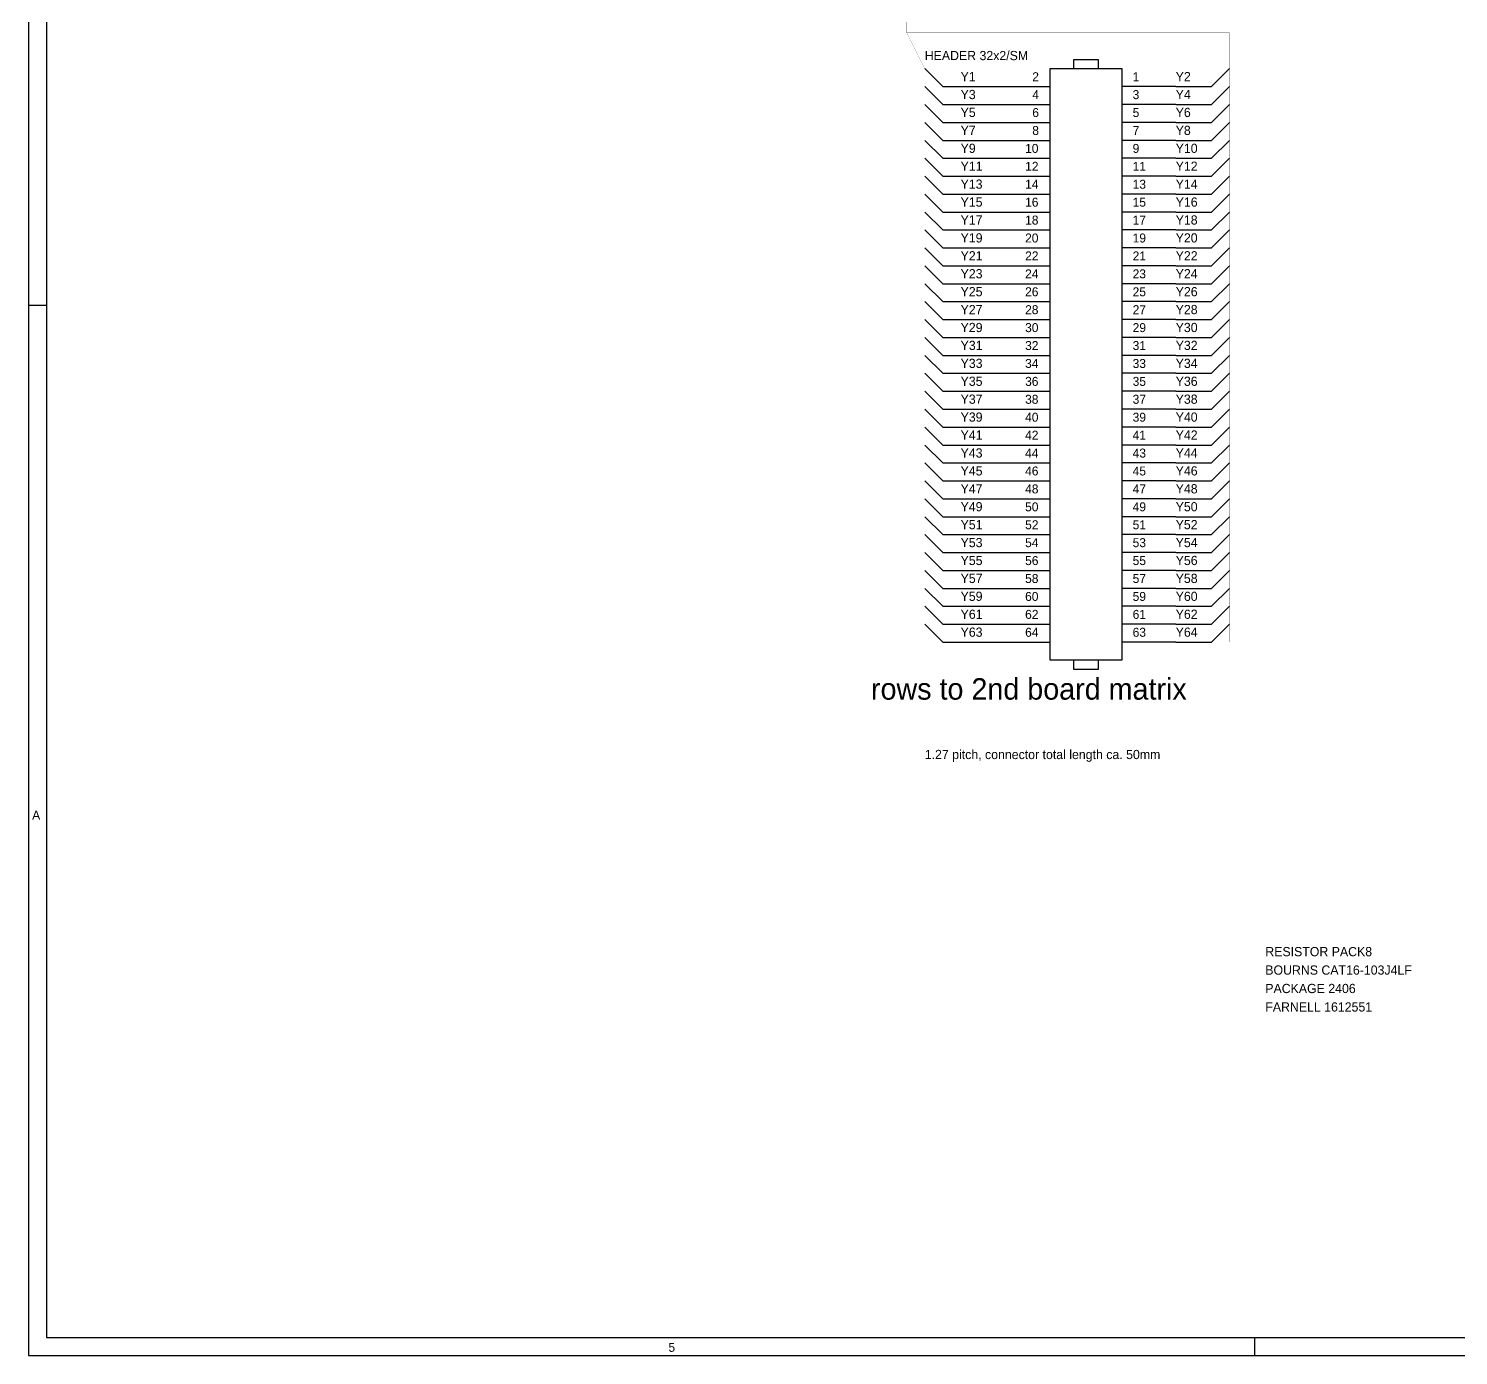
# Model space of a CAD drawing. Extents: x -3 to 838, y 3 to 596.
# Drawn here: x -2.5 to 200.1, y 2.5 to 190.6 of the extents above; entities that cross this region are included whole.
import ezdxf

# ---------------------------------------------------------------- set-up
doc = ezdxf.new("R2010")
doc.units = 0

msp = doc.modelspace()

# ---------------------------------------------------------------- linework, layer by layer
at = {"layer": 'PARTS'}
for p, q in [((134.62, 182.372), (142.24, 182.372)), ((160.02, 182.372), (152.4, 182.372)), ((134.62, 179.832), (142.24, 179.832)), ((160.02, 179.832), (152.4, 179.832)), ((134.62, 177.292), (142.24, 177.292)), ((160.02, 177.292), (152.4, 177.292)), ((134.62, 174.752), (142.24, 174.752)), ((160.02, 174.752), (152.4, 174.752)), ((134.62, 172.212), (142.24, 172.212)), ((160.02, 172.212), (152.4, 172.212)), ((134.62, 169.672), (142.24, 169.672)), ((160.02, 169.672), (152.4, 169.672)), ((134.62, 167.132), (142.24, 167.132)), ((160.02, 167.132), (152.4, 167.132)), ((134.62, 164.592), (142.24, 164.592)), ((160.02, 164.592), (152.4, 164.592)), ((134.62, 162.052), (142.24, 162.052)), ((160.02, 162.052), (152.4, 162.052)), ((134.62, 159.512), (142.24, 159.512)), ((160.02, 159.512), (152.4, 159.512)), ((134.62, 156.972), (142.24, 156.972)), ((160.02, 156.972), (152.4, 156.972)), ((134.62, 154.432), (142.24, 154.432)), ((160.02, 154.432), (152.4, 154.432)), ((134.62, 151.892), (142.24, 151.892)), ((160.02, 151.892), (152.4, 151.892)), ((134.62, 149.352), (142.24, 149.352)), ((160.02, 149.352), (152.4, 149.352)), ((134.62, 146.812), (142.24, 146.812)), ((160.02, 146.812), (152.4, 146.812)), ((134.62, 144.272), (142.24, 144.272)), ((160.02, 144.272), (152.4, 144.272)), ((134.62, 141.732), (142.24, 141.732)), ((160.02, 141.732), (152.4, 141.732)), ((134.62, 139.192), (142.24, 139.192)), ((160.02, 139.192), (152.4, 139.192)), ((134.62, 136.652), (142.24, 136.652)), ((160.02, 136.652), (152.4, 136.652)), ((134.62, 134.112), (142.24, 134.112)), ((160.02, 134.112), (152.4, 134.112)), ((134.62, 131.572), (142.24, 131.572)), ((160.02, 131.572), (152.4, 131.572)), ((134.62, 129.032), (142.24, 129.032)), ((160.02, 129.032), (152.4, 129.032)), ((134.62, 126.492), (142.24, 126.492)), ((160.02, 126.492), (152.4, 126.492)), ((134.62, 123.952), (142.24, 123.952)), ((160.02, 123.952), (152.4, 123.952)), ((134.62, 121.412), (142.24, 121.412)), ((160.02, 121.412), (152.4, 121.412)), ((134.62, 118.872), (142.24, 118.872)), ((160.02, 118.872), (152.4, 118.872)), ((134.62, 116.332), (142.24, 116.332)), ((160.02, 116.332), (152.4, 116.332)), ((134.62, 113.792), (142.24, 113.792)), ((160.02, 113.792), (152.4, 113.792)), ((134.62, 111.252), (142.24, 111.252)), ((160.02, 111.252), (152.4, 111.252)), ((134.62, 108.712), (142.24, 108.712)), ((160.02, 108.712), (152.4, 108.712)), ((134.62, 106.172), (142.24, 106.172)), ((160.02, 106.172), (152.4, 106.172)), ((134.62, 103.632), (142.24, 103.632)), ((160.02, 103.632), (152.4, 103.632))]:
    msp.add_line(p, q, dxfattribs=at)
msp.add_lwpolyline([(142.24, 184.912), (152.4, 184.912), (152.4, 101.092), (142.24, 101.092)], close=True, dxfattribs=at)
for points in [[(148.844, 184.912), (149.098, 184.912), (149.098, 186.182), (145.542, 186.182), (145.542, 184.912)], [(145.796, 101.092), (145.542, 101.092), (145.542, 99.822), (149.098, 99.822), (149.098, 101.092)]]:
    msp.add_lwpolyline(points, dxfattribs=at)
at = {"layer": 'TITLE'}
for points in [[(-2.54, 2.54), (838.454, 2.54), (838.454, 596.392), (-2.54, 596.392)], [(0, 5.08), (835.914, 5.08), (835.914, 593.852), (0, 593.852)]]:
    msp.add_lwpolyline(points, close=True, dxfattribs=at)
for points in [[(-2.54, 151.384), (0, 151.384)], [(171.196, 5.08), (171.196, 2.54)]]:
    msp.add_lwpolyline(points, dxfattribs=at)
at = {"layer": 'WIRE', "const_width": 0.02}
for points in [[(114.3, 68.072), (114.3, 261.112)], [(121.92, 189.992), (121.92, 207.772)], [(167.64, 189.992), (121.92, 189.992)], [(124.46, 184.912), (121.92, 189.992)], [(167.64, 189.992), (167.64, 184.912)], [(124.46, 184.912), (124.46, 182.372)], [(167.64, 184.912), (167.64, 182.372)], [(124.46, 182.372), (124.46, 179.832)], [(167.64, 182.372), (167.64, 179.832)], [(124.46, 179.832), (124.46, 177.292)], [(167.64, 179.832), (167.64, 177.292)], [(124.46, 177.292), (124.46, 174.752)], [(167.64, 177.292), (167.64, 174.752)], [(124.46, 174.752), (124.46, 172.212)], [(167.64, 174.752), (167.64, 172.212)], [(124.46, 172.212), (124.46, 169.672)], [(167.64, 172.212), (167.64, 169.672)], [(124.46, 169.672), (124.46, 167.132)], [(167.64, 169.672), (167.64, 167.132)], [(124.46, 167.132), (124.46, 164.592)], [(167.64, 167.132), (167.64, 164.592)], [(124.46, 164.592), (124.46, 162.052)], [(167.64, 164.592), (167.64, 162.052)], [(124.46, 162.052), (124.46, 159.512)], [(167.64, 162.052), (167.64, 159.512)], [(124.46, 159.512), (124.46, 156.972)], [(167.64, 159.512), (167.64, 156.972)], [(124.46, 156.972), (124.46, 154.432)], [(167.64, 156.972), (167.64, 154.432)], [(124.46, 154.432), (124.46, 151.892)], [(167.64, 154.432), (167.64, 151.892)], [(124.46, 151.892), (124.46, 149.352)], [(167.64, 151.892), (167.64, 149.352)], [(124.46, 149.352), (124.46, 146.812)], [(167.64, 149.352), (167.64, 146.812)], [(124.46, 146.812), (124.46, 144.272)], [(167.64, 146.812), (167.64, 144.272)], [(124.46, 144.272), (124.46, 141.732)], [(167.64, 144.272), (167.64, 141.732)], [(124.46, 141.732), (124.46, 139.192)], [(167.64, 141.732), (167.64, 139.192)], [(124.46, 139.192), (124.46, 136.652)], [(167.64, 139.192), (167.64, 136.652)], [(124.46, 136.652), (124.46, 134.112)], [(167.64, 136.652), (167.64, 134.112)], [(124.46, 134.112), (124.46, 131.572)], [(167.64, 134.112), (167.64, 131.572)], [(124.46, 131.572), (124.46, 129.032)], [(167.64, 131.572), (167.64, 129.032)], [(124.46, 129.032), (124.46, 126.492)], [(167.64, 129.032), (167.64, 126.492)], [(124.46, 126.492), (124.46, 123.952)], [(167.64, 126.492), (167.64, 123.952)], [(124.46, 123.952), (124.46, 121.412)], [(167.64, 123.952), (167.64, 121.412)], [(124.46, 121.412), (124.46, 118.872)], [(167.64, 121.412), (167.64, 118.872)], [(124.46, 118.872), (124.46, 116.332)], [(167.64, 118.872), (167.64, 116.332)], [(124.46, 116.332), (124.46, 113.792)], [(167.64, 116.332), (167.64, 113.792)], [(124.46, 113.792), (124.46, 111.252)], [(167.64, 113.792), (167.64, 111.252)], [(124.46, 111.252), (124.46, 108.712)], [(167.64, 111.252), (167.64, 108.712)], [(124.46, 108.712), (124.46, 106.172)], [(167.64, 108.712), (167.64, 106.172)], [(124.46, 106.172), (124.46, 101.092)], [(167.64, 106.172), (167.64, 103.632)], [(205.74, 68.072), (114.3, 68.072)]]:
    msp.add_lwpolyline(points, dxfattribs=at)
at = {"layer": 'WIRE'}
for points in [[(124.46, 184.912), (127, 182.372)], [(167.64, 184.912), (165.1, 182.372)], [(124.46, 182.372), (127, 179.832)], [(127, 182.372), (134.62, 182.372)], [(160.02, 182.372), (165.1, 182.372)], [(167.64, 182.372), (165.1, 179.832)], [(124.46, 179.832), (127, 177.292)], [(127, 179.832), (134.62, 179.832)], [(160.02, 179.832), (165.1, 179.832)], [(167.64, 179.832), (165.1, 177.292)], [(124.46, 177.292), (127, 174.752)], [(127, 177.292), (134.62, 177.292)], [(160.02, 177.292), (165.1, 177.292)], [(167.64, 177.292), (165.1, 174.752)], [(124.46, 174.752), (127, 172.212)], [(127, 174.752), (134.62, 174.752)], [(160.02, 174.752), (165.1, 174.752)], [(167.64, 174.752), (165.1, 172.212)], [(124.46, 172.212), (127, 169.672)], [(127, 172.212), (134.62, 172.212)], [(160.02, 172.212), (165.1, 172.212)], [(167.64, 172.212), (165.1, 169.672)], [(124.46, 169.672), (127, 167.132)], [(127, 169.672), (134.62, 169.672)], [(160.02, 169.672), (165.1, 169.672)], [(167.64, 169.672), (165.1, 167.132)], [(124.46, 167.132), (127, 164.592)], [(127, 167.132), (134.62, 167.132)], [(160.02, 167.132), (165.1, 167.132)], [(167.64, 167.132), (165.1, 164.592)], [(124.46, 164.592), (127, 162.052)], [(127, 164.592), (134.62, 164.592)], [(160.02, 164.592), (165.1, 164.592)], [(167.64, 164.592), (165.1, 162.052)], [(124.46, 162.052), (127, 159.512)], [(127, 162.052), (134.62, 162.052)], [(160.02, 162.052), (165.1, 162.052)], [(167.64, 162.052), (165.1, 159.512)], [(124.46, 159.512), (127, 156.972)], [(127, 159.512), (134.62, 159.512)], [(160.02, 159.512), (165.1, 159.512)], [(167.64, 159.512), (165.1, 156.972)], [(124.46, 156.972), (127, 154.432)], [(127, 156.972), (134.62, 156.972)], [(160.02, 156.972), (165.1, 156.972)], [(167.64, 156.972), (165.1, 154.432)], [(124.46, 154.432), (127, 151.892)], [(127, 154.432), (134.62, 154.432)], [(160.02, 154.432), (165.1, 154.432)], [(167.64, 154.432), (165.1, 151.892)], [(124.46, 151.892), (127, 149.352)], [(127, 151.892), (134.62, 151.892)], [(160.02, 151.892), (165.1, 151.892)], [(167.64, 151.892), (165.1, 149.352)], [(124.46, 149.352), (127, 146.812)], [(127, 149.352), (134.62, 149.352)], [(160.02, 149.352), (165.1, 149.352)], [(167.64, 149.352), (165.1, 146.812)], [(124.46, 146.812), (127, 144.272)], [(127, 146.812), (134.62, 146.812)], [(160.02, 146.812), (165.1, 146.812)], [(167.64, 146.812), (165.1, 144.272)], [(124.46, 144.272), (127, 141.732)], [(127, 144.272), (134.62, 144.272)], [(160.02, 144.272), (165.1, 144.272)], [(167.64, 144.272), (165.1, 141.732)], [(124.46, 141.732), (127, 139.192)], [(127, 141.732), (134.62, 141.732)], [(160.02, 141.732), (165.1, 141.732)], [(167.64, 141.732), (165.1, 139.192)], [(124.46, 139.192), (127, 136.652)], [(127, 139.192), (134.62, 139.192)], [(160.02, 139.192), (165.1, 139.192)], [(167.64, 139.192), (165.1, 136.652)], [(124.46, 136.652), (127, 134.112)], [(127, 136.652), (134.62, 136.652)], [(160.02, 136.652), (165.1, 136.652)], [(167.64, 136.652), (165.1, 134.112)], [(124.46, 134.112), (127, 131.572)], [(127, 134.112), (134.62, 134.112)], [(160.02, 134.112), (165.1, 134.112)], [(167.64, 134.112), (165.1, 131.572)], [(124.46, 131.572), (127, 129.032)], [(127, 131.572), (134.62, 131.572)], [(160.02, 131.572), (165.1, 131.572)], [(167.64, 131.572), (165.1, 129.032)], [(124.46, 129.032), (127, 126.492)], [(127, 129.032), (134.62, 129.032)], [(160.02, 129.032), (165.1, 129.032)], [(167.64, 129.032), (165.1, 126.492)], [(124.46, 126.492), (127, 123.952)], [(127, 126.492), (134.62, 126.492)], [(160.02, 126.492), (165.1, 126.492)], [(167.64, 126.492), (165.1, 123.952)], [(124.46, 123.952), (127, 121.412)], [(127, 123.952), (134.62, 123.952)], [(160.02, 123.952), (165.1, 123.952)], [(167.64, 123.952), (165.1, 121.412)], [(124.46, 121.412), (127, 118.872)], [(127, 121.412), (134.62, 121.412)], [(160.02, 121.412), (165.1, 121.412)], [(167.64, 121.412), (165.1, 118.872)], [(124.46, 118.872), (127, 116.332)], [(127, 118.872), (134.62, 118.872)], [(160.02, 118.872), (165.1, 118.872)], [(167.64, 118.872), (165.1, 116.332)], [(124.46, 116.332), (127, 113.792)], [(127, 116.332), (134.62, 116.332)], [(160.02, 116.332), (165.1, 116.332)], [(167.64, 116.332), (165.1, 113.792)], [(124.46, 113.792), (127, 111.252)], [(127, 113.792), (134.62, 113.792)], [(160.02, 113.792), (165.1, 113.792)], [(167.64, 113.792), (165.1, 111.252)], [(124.46, 111.252), (127, 108.712)], [(127, 111.252), (134.62, 111.252)], [(160.02, 111.252), (165.1, 111.252)], [(167.64, 111.252), (165.1, 108.712)], [(124.46, 108.712), (127, 106.172)], [(127, 108.712), (134.62, 108.712)], [(160.02, 108.712), (165.1, 108.712)], [(167.64, 108.712), (165.1, 106.172)], [(124.46, 106.172), (127, 103.632)], [(127, 106.172), (134.62, 106.172)], [(160.02, 106.172), (165.1, 106.172)], [(167.64, 106.172), (165.1, 103.632)], [(127, 103.632), (134.62, 103.632)], [(160.02, 103.632), (165.1, 103.632)]]:
    msp.add_lwpolyline(points, dxfattribs=at)

# ---------------------------------------------------------------- texts
at = {"layer": 'COMMENTS'}
for s, height, p in [('rows to 2nd board matrix', 3.0407, (116.84, 95.4813)), ('1.27 pitch, connector total length ca. 50mm', 1.3057, (124.46, 87.0563)), ('RESISTOR PACK8 ', 1.3057, (172.72, 59.1163)), ('BOURNS CAT16-103J4LF', 1.3057, (172.72, 56.5037)), ('PACKAGE 2406', 1.3057, (172.72, 53.8911)), ('FARNELL 1612551', 1.3057, (172.72, 51.2786))]:
    msp.add_text(s, height=height, dxfattribs=at).set_placement(p)
at = {"layer": 'PARTS'}
for s, p in [('2', (139.7, 183.134)), ('1', (153.924, 183.134)), ('4', (139.7, 180.594)), ('3', (153.924, 180.594)), ('6', (139.7, 178.054)), ('5', (153.924, 178.054)), ('8', (139.7, 175.514)), ('7', (153.924, 175.514)), ('10', (138.684, 172.974)), ('9', (153.924, 172.974)), ('12', (138.684, 170.434)), ('11', (153.924, 170.434)), ('14', (138.684, 167.894)), ('13', (153.924, 167.894)), ('16', (138.684, 165.354)), ('15', (153.924, 165.354)), ('18', (138.684, 162.814)), ('17', (153.924, 162.814)), ('20', (138.684, 160.274)), ('19', (153.924, 160.274)), ('22', (138.684, 157.734)), ('21', (153.924, 157.734)), ('24', (138.684, 155.194)), ('23', (153.924, 155.194)), ('26', (138.684, 152.654)), ('25', (153.924, 152.654)), ('28', (138.684, 150.114)), ('27', (153.924, 150.114)), ('30', (138.684, 147.574)), ('29', (153.924, 147.574)), ('32', (138.684, 145.034)), ('31', (153.924, 145.034)), ('34', (138.684, 142.494)), ('33', (153.924, 142.494)), ('36', (138.684, 139.954)), ('35', (153.924, 139.954)), ('38', (138.684, 137.414)), ('37', (153.924, 137.414)), ('40', (138.684, 134.874)), ('39', (153.924, 134.874)), ('42', (138.684, 132.334)), ('41', (153.924, 132.334)), ('44', (138.684, 129.794)), ('43', (153.924, 129.794)), ('46', (138.684, 127.254)), ('45', (153.924, 127.254)), ('48', (138.684, 124.714)), ('47', (153.924, 124.714)), ('50', (138.684, 122.174)), ('49', (153.924, 122.174)), ('52', (138.684, 119.634)), ('51', (153.924, 119.634)), ('54', (138.684, 117.094)), ('53', (153.924, 117.094)), ('56', (138.684, 114.554)), ('55', (153.924, 114.554)), ('58', (138.684, 112.014)), ('57', (153.924, 112.014)), ('60', (138.684, 109.474)), ('59', (153.924, 109.474)), ('62', (138.684, 106.934)), ('61', (153.924, 106.934)), ('64', (138.684, 104.394)), ('63', (153.924, 104.394))]:
    msp.add_text(s, height=1.27, dxfattribs=at).set_placement(p)
at = {"layer": 'PARTTEXT'}
msp.add_text('HEADER 32x2/SM', height=1.3057, dxfattribs=at).set_placement((124.46, 186.1163))
at = {"layer": 'TITLE'}
for s, p in [('A', (-2.032, 78.486)), ('5', (88.138, 3.048))]:
    msp.add_text(s, height=1.27, dxfattribs=at).set_placement(p)
at = {"layer": 'WIRETEXT'}
for s, p in [('Y1', (129.54, 183.134)), ('Y2', (160.02, 183.134)), ('Y3', (129.54, 180.594)), ('Y4', (160.02, 180.594)), ('Y5', (129.54, 178.054)), ('Y6', (160.02, 178.054)), ('Y7', (129.54, 175.514)), ('Y8', (160.02, 175.514)), ('Y9', (129.54, 172.974)), ('Y10', (160.02, 172.974)), ('Y11', (129.54, 170.434)), ('Y12', (160.02, 170.434)), ('Y13', (129.54, 167.894)), ('Y14', (160.02, 167.894)), ('Y15', (129.54, 165.354)), ('Y16', (160.02, 165.354)), ('Y18', (160.02, 162.814)), ('Y17', (129.54, 162.814)), ('Y19', (129.54, 160.274)), ('Y20', (160.02, 160.274)), ('Y21', (129.54, 157.734)), ('Y22', (160.02, 157.734)), ('Y23', (129.54, 155.194)), ('Y24', (160.02, 155.194)), ('Y25', (129.54, 152.654)), ('Y26', (160.02, 152.654)), ('Y27', (129.54, 150.114)), ('Y28', (160.02, 150.114)), ('Y29', (129.54, 147.574)), ('Y30', (160.02, 147.574)), ('Y31', (129.54, 145.034)), ('Y32', (160.02, 145.034)), ('Y33', (129.54, 142.494)), ('Y34', (160.02, 142.494)), ('Y35', (129.54, 139.954)), ('Y36', (160.02, 139.954)), ('Y37', (129.54, 137.414)), ('Y38', (160.02, 137.414)), ('Y39', (129.54, 134.874)), ('Y40', (160.02, 134.874)), ('Y41', (129.54, 132.334)), ('Y42', (160.02, 132.334)), ('Y43', (129.54, 129.794)), ('Y44', (160.02, 129.794)), ('Y45', (129.54, 127.254)), ('Y46', (160.02, 127.254)), ('Y47', (129.54, 124.714)), ('Y48', (160.02, 124.714)), ('Y49', (129.54, 122.174)), ('Y50', (160.02, 122.174)), ('Y51', (129.54, 119.634)), ('Y52', (160.02, 119.634)), ('Y53', (129.54, 117.094)), ('Y54', (160.02, 117.094)), ('Y55', (129.54, 114.554)), ('Y56', (160.02, 114.554)), ('Y57', (129.54, 112.014)), ('Y58', (160.02, 112.014)), ('Y59', (129.54, 109.474)), ('Y60', (160.02, 109.474)), ('Y61', (129.54, 106.934)), ('Y62', (160.02, 106.934)), ('Y63', (129.54, 104.394)), ('Y64', (160.02, 104.394))]:
    msp.add_text(s, height=1.3057, dxfattribs=at).set_placement(p)

doc.saveas('drawing.dxf')
